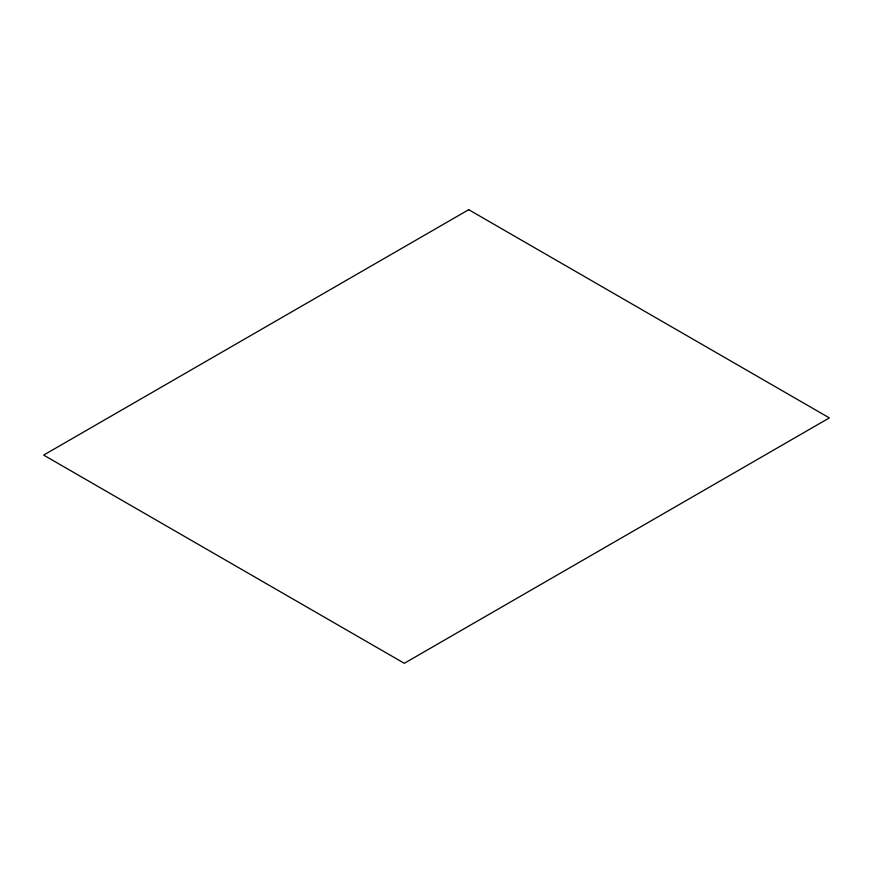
<?xml version="1.0" encoding="UTF-8"?>
<svg xmlns="http://www.w3.org/2000/svg" width="873" height="873" viewBox="0 0 873 873"><rect width="100%" height="100%" fill="white"/><g stroke="black" fill="none" stroke-linecap="round" stroke-linejoin="round"><path stroke-width="1.31" d="M468.703 209.695L43.65 455.095L404.297 663.305L829.35 417.905L468.703 209.695"/></g></svg>
